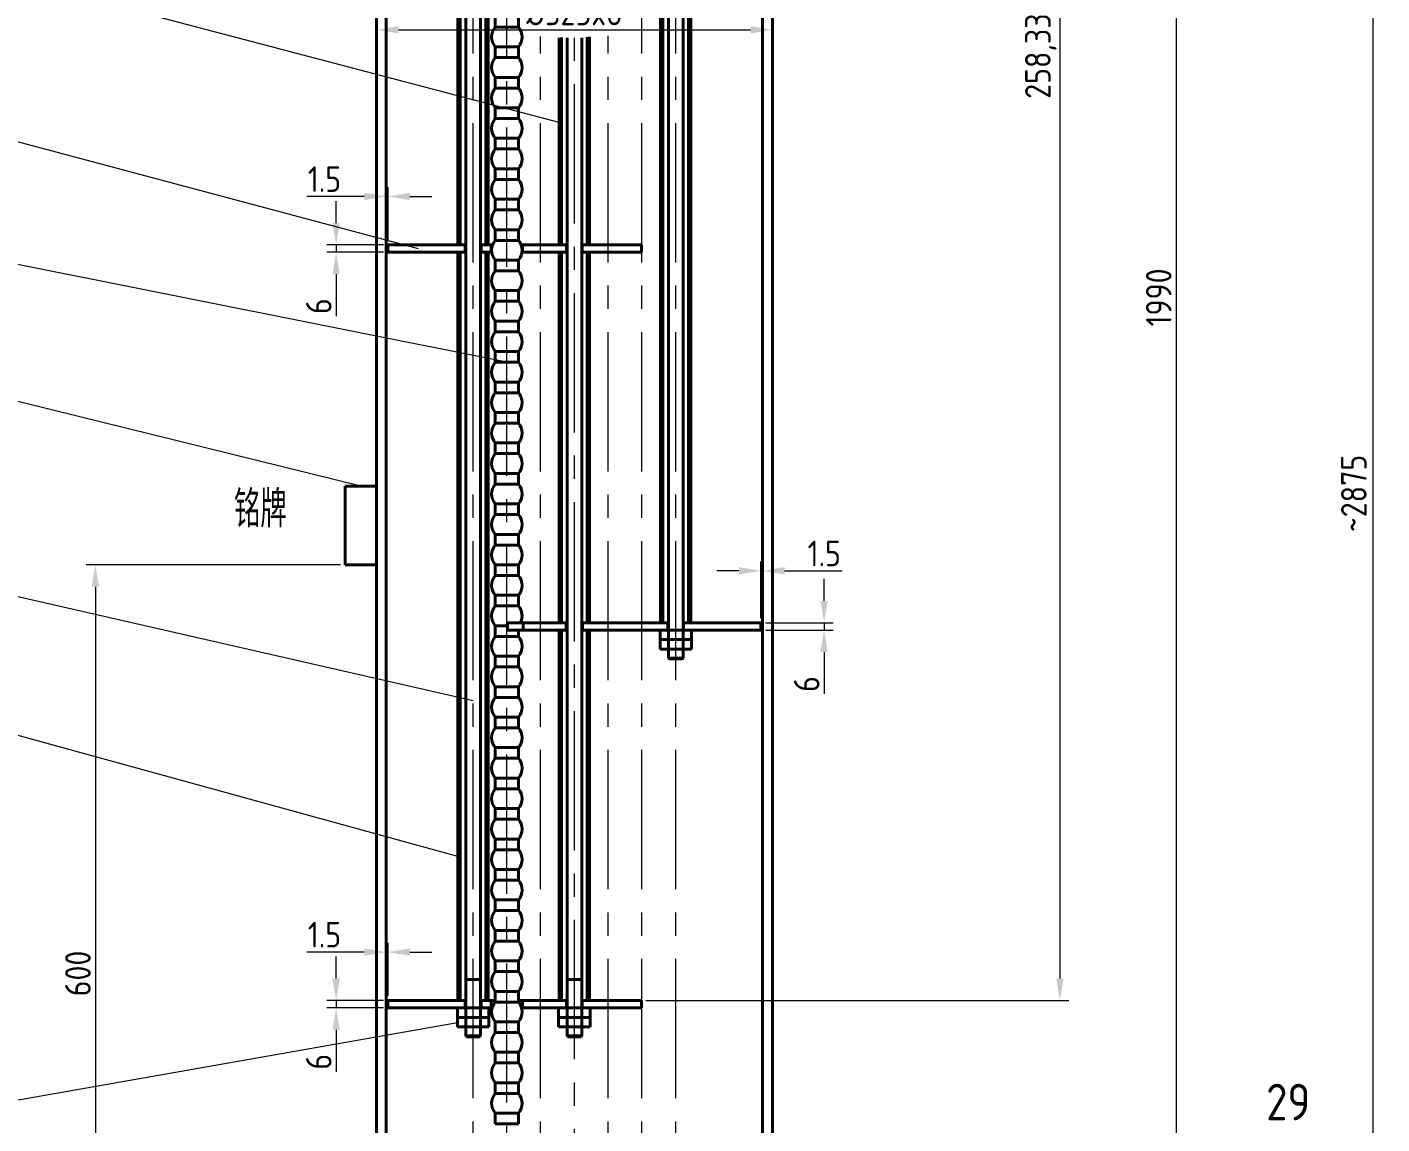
# Model space of a CAD drawing. Header units: millimetres. Extents: x -442207 to -224354, y 128709 to 249540.
# Drawn here: x -224838.4 to -224653, y 129141.4 to 129291.4 of the extents above; entities that cross this region are included whole.
import ezdxf

# ---------------------------------------------------------------- set-up
doc = ezdxf.new("R2010")
doc.units = ezdxf.units.MM
doc.linetypes.add('CENTER2', pattern=[28.575, 19.05, -3.175, 3.175, -3.175])
for name, color, linetype, lineweight in [('图层1', 7, 'Continuous', 40), ('图层2', 1, 'Continuous', 20), ('图层3', 3, 'Continuous', 20), ('图层4', 2, 'Continuous', 20), ('图层6', 4, 'CENTER2', 20)]:
    doc.layers.add(name, color=color, linetype=linetype, lineweight=lineweight)
doc.styles.add('工程字体', font='gbenor.shx', dxfattribs={"bigfont": 'gbcbig.shx'})
doc.dimstyles.new('直线$0', dxfattribs={"dimtxt": 3.5, "dimasz": 3, "dimexe": 1.25, "dimexo": 0.625, "dimtad": 1, "dimtxsty": '工程字体', "dimcen": 2.5, "dimclrd": 3, "dimclre": 3, "dimclrt": 2, "dimadec": 0, "dimazin": 0, "dimtfac": 1, "dimtmove": 0, "dimatfit": 3, "dimfxl": 0, "dimlwd": 13, "dimlwe": 13, "dimarcsym": 0})

# ---------------------------------------------------------------- blocks, each defined once
blk = doc.blocks.new('*D189')
at = {"layer": 'Defpoints', "color": 0}
for p in [(-224794.87, 129217.86), (-224829.04, 129106.11), (-224818.35, 129106.11)]:
    blk.add_point(p, dxfattribs=at)
at = {"layer": '图层1', "color": 3, "lineweight": 13}
for p, q in [((-224795.49, 129217.86), (-224830.29, 129217.86)), ((-224829.04, 129214.86), (-224829.04, 129109.11)), ((-224818.97, 129106.11), (-224830.29, 129106.11))]:
    blk.add_line(p, q, dxfattribs=at)
at = {"layer": '图层1', "color": 3}
for points in [[(-224829.54, 129214.86), (-224828.54, 129214.86), (-224829.04, 129217.86)], [(-224829.54, 129109.11), (-224828.54, 129109.11), (-224829.04, 129106.11)]]:
    blk.add_solid(points, dxfattribs=at)
at = {"layer": '图层1', "color": 2, "insert": (-224831.42, 129161.98), "char_height": 3.5, "attachment_point": 5, "rotation": 90, "style": '工程字体'}
blk.add_mtext('600', dxfattribs=at)
blk = doc.blocks.new('*D153')
at = {"layer": 'Defpoints', "color": 0}
for p in [(-224789.25, 129164.91), (-224789.25, 129158.28), (-224789, 129158.28)]:
    blk.add_point(p, dxfattribs=at)
at = {"layer": '图层1', "color": 3, "lineweight": 13}
for p, q in [((-224789.25, 129158.9), (-224789.25, 129166.16)), ((-224789, 129158.9), (-224789, 129166.16)), ((-224792.25, 129164.91), (-224800.13, 129164.91)), ((-224789, 129164.91), (-224789.25, 129164.91)), ((-224786, 129164.91), (-224783, 129164.91))]:
    blk.add_line(p, q, dxfattribs=at)
at = {"layer": '图层1', "color": 3}
for points in [[(-224792.25, 129165.41), (-224792.25, 129164.41), (-224789.25, 129164.91)], [(-224786, 129165.41), (-224786, 129164.41), (-224789, 129164.91)]]:
    blk.add_solid(points, dxfattribs=at)
at = {"layer": '图层1', "color": 2, "insert": (-224797.69, 129167.29), "char_height": 3.5, "attachment_point": 5, "style": '工程字体'}
blk.add_mtext('1.5', dxfattribs=at)
blk = doc.blocks.new('*D152')
at = {"layer": 'Defpoints', "color": 0}
for p in [(-224789, 129158.28), (-224796.1, 129157.28), (-224789, 129157.28)]:
    blk.add_point(p, dxfattribs=at)
at = {"layer": '图层1', "color": 3, "lineweight": 13}
for p, q in [((-224796.1, 129161.28), (-224796.1, 129164.28)), ((-224789.63, 129158.28), (-224797.35, 129158.28)), ((-224796.1, 129158.28), (-224796.1, 129157.28)), ((-224789.63, 129157.28), (-224797.35, 129157.28)), ((-224796.1, 129154.28), (-224796.1, 129148.54))]:
    blk.add_line(p, q, dxfattribs=at)
at = {"layer": '图层1', "color": 3}
for points in [[(-224796.6, 129161.28), (-224795.6, 129161.28), (-224796.1, 129158.28)], [(-224796.6, 129154.28), (-224795.6, 129154.28), (-224796.1, 129157.28)]]:
    blk.add_solid(points, dxfattribs=at)
at = {"layer": '图层1', "color": 2, "insert": (-224798.48, 129149.91), "char_height": 3.5, "attachment_point": 5, "rotation": 90, "style": '工程字体'}
blk.add_mtext('6', dxfattribs=at)
blk = doc.blocks.new('*D151')
at = {"layer": 'Defpoints', "color": 0}
for p in [(-224737.75, 129217.05), (-224738, 129209.94), (-224737.75, 129209.94)]:
    blk.add_point(p, dxfattribs=at)
at = {"layer": '图层1', "color": 3, "lineweight": 13}
for p, q in [((-224741, 129217.05), (-224744, 129217.05)), ((-224738, 129210.57), (-224738, 129218.3)), ((-224738, 129217.05), (-224737.75, 129217.05)), ((-224737.75, 129210.57), (-224737.75, 129218.3)), ((-224734.75, 129217.05), (-224726.88, 129217.05))]:
    blk.add_line(p, q, dxfattribs=at)
at = {"layer": '图层1', "color": 3}
for points in [[(-224741, 129217.55), (-224741, 129216.55), (-224738, 129217.05)], [(-224734.75, 129217.55), (-224734.75, 129216.55), (-224737.75, 129217.05)]]:
    blk.add_solid(points, dxfattribs=at)
at = {"layer": '图层1', "color": 2, "insert": (-224729.32, 129219.42), "char_height": 3.5, "attachment_point": 5, "style": '工程字体'}
blk.add_mtext('1.5', dxfattribs=at)
blk = doc.blocks.new('*D150')
at = {"layer": 'Defpoints', "color": 0}
for p in [(-224738, 129209.94), (-224738, 129208.94), (-224729.34, 129208.94)]:
    blk.add_point(p, dxfattribs=at)
at = {"layer": '图层1', "color": 3, "lineweight": 13}
for p, q in [((-224729.34, 129212.94), (-224729.34, 129215.94)), ((-224737.38, 129209.94), (-224728.09, 129209.94)), ((-224729.34, 129209.94), (-224729.34, 129208.94)), ((-224737.38, 129208.94), (-224728.09, 129208.94)), ((-224729.34, 129205.94), (-224729.34, 129200.21))]:
    blk.add_line(p, q, dxfattribs=at)
at = {"layer": '图层1', "color": 3}
for points in [[(-224729.84, 129212.94), (-224728.84, 129212.94), (-224729.34, 129209.94)], [(-224729.84, 129205.94), (-224728.84, 129205.94), (-224729.34, 129208.94)]]:
    blk.add_solid(points, dxfattribs=at)
at = {"layer": '图层1', "color": 2, "insert": (-224731.72, 129201.57), "char_height": 3.5, "attachment_point": 5, "rotation": 90, "style": '工程字体'}
blk.add_mtext('6', dxfattribs=at)
blk = doc.blocks.new('*D195')
at = {"layer": 'Defpoints', "color": 0}
for p in [(-224789, 129261.61), (-224796.1, 129260.61), (-224789, 129260.61)]:
    blk.add_point(p, dxfattribs=at)
at = {"layer": '图层1', "color": 3, "lineweight": 13}
for p, q in [((-224796.1, 129264.61), (-224796.1, 129267.61)), ((-224789.63, 129261.61), (-224797.35, 129261.61)), ((-224796.1, 129261.61), (-224796.1, 129260.61)), ((-224789.63, 129260.61), (-224797.35, 129260.61)), ((-224796.1, 129257.61), (-224796.1, 129251.87))]:
    blk.add_line(p, q, dxfattribs=at)
at = {"layer": '图层1', "color": 3}
for points in [[(-224796.6, 129264.61), (-224795.6, 129264.61), (-224796.1, 129261.61)], [(-224796.6, 129257.61), (-224795.6, 129257.61), (-224796.1, 129260.61)]]:
    blk.add_solid(points, dxfattribs=at)
at = {"layer": '图层1', "color": 2, "insert": (-224798.48, 129253.24), "char_height": 3.5, "attachment_point": 5, "rotation": 90, "style": '工程字体'}
blk.add_mtext('6', dxfattribs=at)
blk = doc.blocks.new('*D194')
at = {"layer": 'Defpoints', "color": 0}
for p in [(-224789.25, 129268.25), (-224789.25, 129261.61), (-224789, 129261.61)]:
    blk.add_point(p, dxfattribs=at)
at = {"layer": '图层1', "color": 3, "lineweight": 13}
for p, q in [((-224789.25, 129262.23), (-224789.25, 129269.5)), ((-224789, 129262.23), (-224789, 129269.5)), ((-224792.25, 129268.25), (-224800.13, 129268.25)), ((-224789, 129268.25), (-224789.25, 129268.25)), ((-224786, 129268.25), (-224783, 129268.25))]:
    blk.add_line(p, q, dxfattribs=at)
at = {"layer": '图层1', "color": 3}
for points in [[(-224792.25, 129268.75), (-224792.25, 129267.75), (-224789.25, 129268.25)], [(-224786, 129268.75), (-224786, 129267.75), (-224789, 129268.25)]]:
    blk.add_solid(points, dxfattribs=at)
at = {"layer": '图层1', "color": 2, "insert": (-224797.69, 129270.62), "char_height": 3.5, "attachment_point": 5, "style": '工程字体'}
blk.add_mtext('1.5', dxfattribs=at)
blk = doc.blocks.new('*D149')
at = {"layer": 'Defpoints', "color": 0}
for p in [(-224728.61, 129467.48), (-224679.93, 128987.78), (-224654.28, 128987.78)]:
    blk.add_point(p, dxfattribs=at)
at = {"layer": '图层1', "color": 3, "lineweight": 13}
for p, q in [((-224727.98, 129467.48), (-224653.03, 129467.48)), ((-224654.28, 129464.48), (-224654.28, 128990.78)), ((-224679.31, 128987.78), (-224653.03, 128987.78))]:
    blk.add_line(p, q, dxfattribs=at)
at = {"layer": '图层1', "color": 3}
for points in [[(-224654.78, 129464.48), (-224653.78, 129464.48), (-224654.28, 129467.48)], [(-224654.78, 128990.78), (-224653.78, 128990.78), (-224654.28, 128987.78)]]:
    blk.add_solid(points, dxfattribs=at)
at = {"layer": '图层1', "color": 2, "insert": (-224656.87, 129227.63), "char_height": 3.5, "attachment_point": 5, "rotation": 90, "style": '工程字体'}
blk.add_mtext('~2875', dxfattribs=at)
blk = doc.blocks.new('*D172')
at = {"layer": 'Defpoints', "color": 0}
for p in [(-224704.09, 129416.61), (-224754.34, 129158.28), (-224697.09, 129158.28)]:
    blk.add_point(p, dxfattribs=at)
at = {"layer": '图层1', "color": 3, "lineweight": 13}
for p, q in [((-224703.46, 129416.61), (-224695.84, 129416.61)), ((-224697.09, 129413.61), (-224697.09, 129161.28)), ((-224753.71, 129158.28), (-224695.84, 129158.28))]:
    blk.add_line(p, q, dxfattribs=at)
at = {"layer": '图层1', "color": 3}
for points in [[(-224697.59, 129413.61), (-224696.59, 129413.61), (-224697.09, 129416.61)], [(-224697.59, 129161.28), (-224696.59, 129161.28), (-224697.09, 129158.28)]]:
    blk.add_solid(points, dxfattribs=at)
at = {"layer": '图层1', "color": 2, "insert": (-224699.69, 129287.44), "char_height": 3.5, "attachment_point": 5, "rotation": 90, "style": '工程字体'}
blk.add_mtext('258,33', dxfattribs=at)
blk = doc.blocks.new('*D174')
at = {"layer": 'Defpoints', "color": 0}
for p in [(-224733.34, 129420.61), (-224733.34, 129088.28), (-224681.18, 129088.28)]:
    blk.add_point(p, dxfattribs=at)
at = {"layer": '图层1', "color": 3, "lineweight": 13}
for p, q in [((-224732.71, 129420.61), (-224679.93, 129420.61)), ((-224681.18, 129417.61), (-224681.18, 129091.28)), ((-224732.71, 129088.28), (-224679.93, 129088.28))]:
    blk.add_line(p, q, dxfattribs=at)
at = {"layer": '图层1', "color": 3}
for points in [[(-224681.68, 129417.61), (-224680.68, 129417.61), (-224681.18, 129420.61)], [(-224681.68, 129091.28), (-224680.68, 129091.28), (-224681.18, 129088.28)]]:
    blk.add_solid(points, dxfattribs=at)
at = {"layer": '图层1', "color": 2, "insert": (-224683.56, 129254.44), "char_height": 3.5, "attachment_point": 5, "rotation": 90, "style": '工程字体'}
blk.add_mtext('1990', dxfattribs=at)
blk = doc.blocks.new('*D173')
at = {"layer": 'Defpoints', "color": 0}
for p in [(-224790.59, 129291.04), (-224736.42, 129291.04), (-224736.42, 129291.04)]:
    blk.add_point(p, dxfattribs=at)
at = {"layer": '图层1', "color": 3, "lineweight": 13}
for p, q in [((-224790.59, 129291.66), (-224790.59, 129292.29)), ((-224736.42, 129291.66), (-224736.42, 129292.29)), ((-224787.59, 129291.04), (-224739.42, 129291.04))]:
    blk.add_line(p, q, dxfattribs=at)
at = {"layer": '图层1', "color": 3}
for points in [[(-224787.59, 129291.54), (-224787.59, 129290.54), (-224790.59, 129291.04)], [(-224739.42, 129291.54), (-224739.42, 129290.54), (-224736.42, 129291.04)]]:
    blk.add_solid(points, dxfattribs=at)
at = {"layer": '图层1', "color": 2, "insert": (-224763.5, 129293.41), "char_height": 3.5, "attachment_point": 5, "style": '工程字体'}
blk.add_mtext('%%C325x8', dxfattribs=at)

msp = doc.modelspace()

# ---------------------------------------------------------------- linework, layer by layer
at = {"layer": '图层1'}
for p, q in [((-224778.362, 129153.434), (-224778.362, 129418.275)), ((-224776.362, 129153.434), (-224776.362, 129418.275)), ((-224750.639, 129205.101), (-224750.639, 129418.275)), ((-224748.639, 129205.101), (-224748.639, 129418.275)), ((-224737.754, 129414.525), (-224737.754, 129094.359)), ((-224736.421, 129414.525), (-224736.421, 129094.359)), ((-224790.588, 129382.609), (-224790.588, 129112.442)), ((-224789.254, 129382.609), (-224789.254, 129112.442)), ((-224779.446, 129261.609), (-224779.446, 129312.275)), ((-224779.112, 129261.609), (-224779.112, 129312.275)), ((-224775.612, 129261.609), (-224775.612, 129312.275)), ((-224775.279, 129261.609), (-224775.279, 129312.275)), ((-224751.723, 129209.942), (-224751.723, 129312.275)), ((-224751.389, 129209.942), (-224751.389, 129312.275)), ((-224747.889, 129209.942), (-224747.889, 129312.275)), ((-224747.556, 129209.942), (-224747.556, 129312.275)), ((-224774.326, 129292.867), (-224774.326, 129291.408)), ((-224774.326, 129291.408), (-224771.159, 129291.408)), ((-224771.159, 129292.867), (-224771.159, 129291.408)), ((-224765.588, 129261.609), (-224765.588, 129289.93)), ((-224765.254, 129261.609), (-224765.254, 129289.99)), ((-224764.504, 129153.434), (-224764.504, 129289.93)), ((-224762.504, 129153.434), (-224762.504, 129289.96)), ((-224761.754, 129261.609), (-224761.754, 129290.02)), ((-224761.421, 129261.609), (-224761.421, 129290.08)), ((-224774.326, 129288.7), (-224774.326, 129287.241)), ((-224774.326, 129288.7), (-224771.159, 129288.7)), ((-224771.159, 129288.7), (-224771.159, 129287.241)), ((-224774.326, 129287.241), (-224771.159, 129287.241)), ((-224774.326, 129284.533), (-224774.326, 129283.075)), ((-224774.326, 129284.533), (-224771.159, 129284.533)), ((-224771.159, 129284.533), (-224771.159, 129283.075)), ((-224774.326, 129283.075), (-224771.159, 129283.075)), ((-224774.326, 129280.367), (-224774.326, 129278.908)), ((-224774.326, 129280.367), (-224771.159, 129280.367)), ((-224774.326, 129280.367), (-224771.159, 129280.367)), ((-224774.326, 129280.367), (-224774.326, 129278.908)), ((-224774.326, 129280.367), (-224771.159, 129280.367)), ((-224771.159, 129280.367), (-224771.159, 129278.908)), ((-224771.159, 129280.367), (-224771.159, 129278.908)), ((-224774.326, 129278.908), (-224771.159, 129278.908)), ((-224774.326, 129276.2), (-224771.159, 129276.2)), ((-224774.326, 129276.2), (-224774.326, 129274.741)), ((-224774.326, 129274.741), (-224771.159, 129274.741)), ((-224771.159, 129276.2), (-224771.159, 129274.741)), ((-224774.326, 129272.033), (-224774.326, 129270.575)), ((-224774.326, 129272.033), (-224771.159, 129272.033)), ((-224771.159, 129272.033), (-224771.159, 129270.575)), ((-224774.326, 129270.575), (-224771.159, 129270.575)), ((-224774.326, 129267.867), (-224771.159, 129267.867)), ((-224774.326, 129267.867), (-224774.326, 129266.408)), ((-224771.159, 129267.867), (-224771.159, 129266.408)), ((-224774.326, 129266.408), (-224771.159, 129266.408)), ((-224774.326, 129263.7), (-224771.159, 129263.7)), ((-224774.326, 129263.7), (-224774.326, 129262.241)), ((-224771.159, 129263.7), (-224771.159, 129262.241)), ((-224778.362, 129261.609), (-224789.004, 129261.609)), ((-224789.004, 129260.609), (-224789.004, 129261.609)), ((-224778.448, 129261.609), (-224778.448, 129260.609)), ((-224774.697, 129261.609), (-224776.362, 129261.609)), ((-224776.276, 129261.609), (-224776.276, 129260.609)), ((-224774.879, 129261.609), (-224774.879, 129260.609)), ((-224774.326, 129262.241), (-224771.159, 129262.241)), ((-224765.873, 129261.609), (-224770.788, 129261.609)), ((-224770.606, 129261.609), (-224770.606, 129260.609)), ((-224764.504, 129261.609), (-224765.873, 129261.609)), ((-224764.57, 129261.609), (-224764.57, 129260.609)), ((-224754.336, 129261.609), (-224762.504, 129261.609)), ((-224762.439, 129261.609), (-224762.439, 129260.609)), ((-224754.336, 129260.609), (-224754.336, 129261.609)), ((-224778.362, 129260.609), (-224789.004, 129260.609)), ((-224779.446, 129158.275), (-224779.446, 129260.609)), ((-224779.112, 129158.275), (-224779.112, 129260.609)), ((-224774.807, 129260.609), (-224776.362, 129260.609)), ((-224775.612, 129158.275), (-224775.612, 129260.609)), ((-224775.279, 129158.275), (-224775.279, 129260.609)), ((-224765.873, 129260.609), (-224770.678, 129260.609)), ((-224764.504, 129260.609), (-224765.873, 129260.609)), ((-224765.588, 129209.942), (-224765.588, 129260.609)), ((-224765.254, 129209.942), (-224765.254, 129260.609)), ((-224754.336, 129260.609), (-224762.504, 129260.609)), ((-224761.754, 129209.942), (-224761.754, 129260.609)), ((-224761.421, 129209.942), (-224761.421, 129260.609)), ((-224774.326, 129259.533), (-224771.159, 129259.533)), ((-224774.326, 129259.533), (-224774.326, 129258.075)), ((-224774.326, 129258.075), (-224771.159, 129258.075)), ((-224774.326, 129258.075), (-224771.159, 129258.075)), ((-224771.159, 129259.533), (-224771.159, 129258.075)), ((-224774.326, 129255.367), (-224771.159, 129255.367)), ((-224774.326, 129255.367), (-224774.326, 129253.908)), ((-224771.159, 129255.367), (-224771.159, 129253.908)), ((-224774.326, 129253.908), (-224771.159, 129253.908)), ((-224774.326, 129251.2), (-224771.159, 129251.2)), ((-224774.326, 129251.2), (-224774.326, 129249.741)), ((-224771.159, 129251.2), (-224771.159, 129249.741)), ((-224774.326, 129249.741), (-224771.159, 129249.741)), ((-224774.326, 129247.033), (-224771.159, 129247.033)), ((-224774.326, 129247.033), (-224774.326, 129245.575)), ((-224774.326, 129247.033), (-224771.159, 129247.033)), ((-224774.326, 129247.033), (-224771.159, 129247.033)), ((-224774.326, 129247.033), (-224774.326, 129245.575)), ((-224771.159, 129247.033), (-224771.159, 129245.575)), ((-224771.159, 129247.033), (-224771.159, 129245.575)), ((-224774.326, 129245.575), (-224771.159, 129245.575)), ((-224774.326, 129242.867), (-224774.326, 129241.408)), ((-224774.326, 129242.867), (-224771.159, 129242.867)), ((-224774.326, 129241.408), (-224771.159, 129241.408)), ((-224771.159, 129242.867), (-224771.159, 129241.408)), ((-224774.326, 129238.7), (-224771.159, 129238.7)), ((-224774.326, 129238.7), (-224774.326, 129237.241)), ((-224771.159, 129238.7), (-224771.159, 129237.241)), ((-224774.326, 129237.241), (-224771.159, 129237.241)), ((-224774.326, 129234.533), (-224774.326, 129233.075)), ((-224774.326, 129234.533), (-224771.159, 129234.533)), ((-224771.159, 129234.533), (-224771.159, 129233.075)), ((-224774.326, 129233.075), (-224771.159, 129233.075)), ((-224774.326, 129230.367), (-224774.326, 129228.908)), ((-224774.326, 129230.367), (-224771.159, 129230.367)), ((-224771.159, 129230.367), (-224771.159, 129228.908)), ((-224794.869, 129228.617), (-224790.588, 129228.617)), ((-224794.869, 129217.86), (-224794.869, 129228.617)), ((-224774.326, 129228.908), (-224771.159, 129228.908)), ((-224774.326, 129226.2), (-224774.326, 129224.741)), ((-224774.326, 129226.2), (-224771.159, 129226.2)), ((-224774.326, 129224.741), (-224771.159, 129224.741)), ((-224774.326, 129224.741), (-224771.159, 129224.741)), ((-224771.159, 129226.2), (-224771.159, 129224.741)), ((-224774.326, 129222.033), (-224774.326, 129220.575)), ((-224774.326, 129222.033), (-224771.159, 129222.033)), ((-224771.159, 129222.033), (-224771.159, 129220.575)), ((-224774.326, 129220.575), (-224771.159, 129220.575)), ((-224794.869, 129217.86), (-224790.588, 129217.86)), ((-224774.326, 129217.867), (-224774.326, 129216.408)), ((-224774.326, 129217.867), (-224771.159, 129217.867)), ((-224774.326, 129217.867), (-224771.159, 129217.867)), ((-224774.326, 129217.867), (-224774.326, 129216.408)), ((-224774.326, 129217.867), (-224771.159, 129217.867)), ((-224771.159, 129217.867), (-224771.159, 129216.408)), ((-224771.159, 129217.867), (-224771.159, 129216.408)), ((-224774.326, 129216.408), (-224771.159, 129216.408)), ((-224774.326, 129213.7), (-224771.159, 129213.7)), ((-224774.326, 129213.7), (-224774.326, 129212.241)), ((-224771.159, 129213.7), (-224771.159, 129212.241)), ((-224774.326, 129212.241), (-224771.159, 129212.241)), ((-224774.326, 129209.533), (-224774.326, 129208.075)), ((-224774.326, 129209.533), (-224772.669, 129209.533)), ((-224764.504, 129209.942), (-224772.669, 129209.942)), ((-224772.669, 129208.942), (-224772.669, 129209.942)), ((-224770.511, 129209.942), (-224770.511, 129208.942)), ((-224764.608, 129209.942), (-224764.608, 129208.942)), ((-224762.504, 129209.942), (-224750.639, 129209.942)), ((-224760.552, 129209.942), (-224762.504, 129209.942)), ((-224762.401, 129209.942), (-224762.401, 129208.942)), ((-224750.718, 129209.942), (-224750.718, 129208.942)), ((-224738.004, 129209.942), (-224748.639, 129209.942)), ((-224748.56, 129209.942), (-224748.56, 129208.942)), ((-224738.004, 129208.942), (-224738.004, 129209.942)), ((-224774.326, 129208.075), (-224771.159, 129208.075)), ((-224764.504, 129208.942), (-224772.669, 129208.942)), ((-224771.159, 129208.942), (-224771.159, 129208.075)), ((-224765.588, 129158.275), (-224765.588, 129208.942)), ((-224765.254, 129158.275), (-224765.254, 129208.942)), ((-224758.552, 129208.942), (-224762.504, 129208.942)), ((-224761.754, 129158.275), (-224761.754, 129208.942)), ((-224761.421, 129158.275), (-224761.421, 129208.942)), ((-224749.639, 129208.942), (-224758.552, 129208.942)), ((-224748.639, 129208.942), (-224752.008, 129208.942)), ((-224751.792, 129208.942), (-224751.792, 129206.904)), ((-224751.792, 129206.327), (-224751.792, 129208.365)), ((-224738.004, 129208.942), (-224749.639, 129208.942)), ((-224747.486, 129208.942), (-224747.486, 129206.904)), ((-224747.486, 129206.327), (-224747.486, 129208.365)), ((-224751.792, 129207.634), (-224747.486, 129207.634)), ((-224751.792, 129207.634), (-224747.486, 129207.634)), ((-224751.792, 129206.327), (-224747.486, 129206.327)), ((-224774.326, 129205.367), (-224771.159, 129205.367)), ((-224774.326, 129205.367), (-224774.326, 129203.908)), ((-224771.159, 129205.367), (-224771.159, 129203.908)), ((-224750.639, 129205.101), (-224750.547, 129204.99)), ((-224750.639, 129205.101), (-224748.639, 129205.101)), ((-224750.547, 129204.99), (-224749.639, 129204.99)), ((-224748.731, 129204.99), (-224749.639, 129204.99)), ((-224748.639, 129205.101), (-224748.731, 129204.99)), ((-224774.326, 129203.908), (-224771.159, 129203.908)), ((-224774.326, 129201.2), (-224771.159, 129201.2)), ((-224774.326, 129201.2), (-224774.326, 129199.741)), ((-224771.159, 129201.2), (-224771.159, 129199.741)), ((-224774.326, 129199.741), (-224771.159, 129199.741)), ((-224774.326, 129197.033), (-224771.159, 129197.033)), ((-224774.326, 129197.033), (-224774.326, 129195.575)), ((-224771.159, 129197.033), (-224771.159, 129195.575)), ((-224774.326, 129195.575), (-224771.159, 129195.575)), ((-224774.326, 129195.575), (-224771.159, 129195.575)), ((-224774.326, 129195.575), (-224771.159, 129195.575)), ((-224774.326, 129192.867), (-224771.159, 129192.867)), ((-224774.326, 129192.867), (-224774.326, 129191.408)), ((-224771.159, 129192.867), (-224771.159, 129191.408)), ((-224774.326, 129191.408), (-224771.159, 129191.408)), ((-224774.326, 129188.7), (-224771.159, 129188.7)), ((-224774.326, 129188.7), (-224774.326, 129187.241)), ((-224774.326, 129188.7), (-224771.159, 129188.7)), ((-224774.326, 129188.7), (-224771.159, 129188.7)), ((-224774.326, 129188.7), (-224774.326, 129187.241)), ((-224771.159, 129188.7), (-224771.159, 129187.241)), ((-224771.159, 129188.7), (-224771.159, 129187.241)), ((-224774.326, 129187.241), (-224771.159, 129187.241)), ((-224774.326, 129184.533), (-224774.326, 129183.075)), ((-224774.326, 129184.533), (-224771.159, 129184.533)), ((-224771.159, 129184.533), (-224771.159, 129183.075)), ((-224774.326, 129183.075), (-224771.159, 129183.075)), ((-224774.326, 129180.367), (-224771.159, 129180.367)), ((-224774.326, 129180.367), (-224774.326, 129178.908)), ((-224771.159, 129180.367), (-224771.159, 129178.908)), ((-224774.326, 129178.908), (-224771.159, 129178.908)), ((-224774.326, 129176.2), (-224774.326, 129174.741)), ((-224774.326, 129176.2), (-224771.159, 129176.2)), ((-224771.159, 129176.2), (-224771.159, 129174.741)), ((-224774.326, 129174.741), (-224771.159, 129174.741)), ((-224774.326, 129172.033), (-224774.326, 129170.575)), ((-224774.326, 129172.033), (-224771.159, 129172.033)), ((-224771.159, 129172.033), (-224771.159, 129170.575)), ((-224774.326, 129170.575), (-224771.159, 129170.575)), ((-224774.326, 129167.867), (-224774.326, 129166.408)), ((-224774.326, 129167.867), (-224771.159, 129167.867)), ((-224771.159, 129167.867), (-224771.159, 129166.408)), ((-224774.326, 129166.408), (-224771.159, 129166.408)), ((-224774.326, 129166.408), (-224771.159, 129166.408)), ((-224774.326, 129166.408), (-224771.159, 129166.408)), ((-224774.326, 129163.7), (-224774.326, 129162.241)), ((-224774.326, 129163.7), (-224771.159, 129163.7)), ((-224771.159, 129163.7), (-224771.159, 129162.241)), ((-224774.326, 129162.241), (-224771.159, 129162.241)), ((-224777.362, 129161.17), (-224778.362, 129161.17)), ((-224777.362, 129161.17), (-224776.362, 129161.17)), ((-224774.326, 129159.533), (-224774.326, 129158.075)), ((-224774.326, 129159.533), (-224771.159, 129159.533)), ((-224774.326, 129159.533), (-224771.159, 129159.533)), ((-224774.326, 129159.533), (-224774.326, 129158.075)), ((-224774.326, 129159.533), (-224771.159, 129159.533)), ((-224771.159, 129159.533), (-224771.159, 129158.075)), ((-224771.159, 129159.533), (-224771.159, 129158.075)), ((-224763.504, 129161.17), (-224764.504, 129161.17)), ((-224763.504, 129161.17), (-224762.504, 129161.17)), ((-224789.004, 129157.275), (-224789.004, 129158.275)), ((-224778.362, 129158.275), (-224789.004, 129158.275)), ((-224778.448, 129158.275), (-224778.448, 129157.275)), ((-224774.326, 129158.275), (-224776.362, 129158.275)), ((-224776.276, 129158.275), (-224776.276, 129157.275)), ((-224774.879, 129158.275), (-224774.879, 129157.275)), ((-224774.326, 129158.075), (-224771.159, 129158.075)), ((-224764.504, 129158.275), (-224771.159, 129158.275)), ((-224770.606, 129158.275), (-224770.606, 129157.275)), ((-224764.57, 129158.275), (-224764.57, 129157.275)), ((-224762.504, 129158.275), (-224754.336, 129158.275)), ((-224762.439, 129158.275), (-224762.439, 129157.275)), ((-224754.336, 129157.275), (-224754.336, 129158.275)), ((-224776.362, 129157.275), (-224789.004, 129157.275)), ((-224779.515, 129157.275), (-224779.515, 129155.237)), ((-224779.515, 129154.66), (-224779.515, 129156.698)), ((-224779.515, 129155.968), (-224775.209, 129155.968)), ((-224779.515, 129155.968), (-224775.209, 129155.968)), ((-224774.75, 129157.275), (-224776.362, 129157.275)), ((-224775.209, 129157.275), (-224775.209, 129155.237)), ((-224775.209, 129154.66), (-224775.209, 129156.698)), ((-224765.873, 129157.275), (-224770.734, 129157.275)), ((-224762.504, 129157.275), (-224765.873, 129157.275)), ((-224765.657, 129157.275), (-224765.657, 129155.237)), ((-224765.657, 129154.66), (-224765.657, 129156.698)), ((-224765.657, 129155.968), (-224761.351, 129155.968)), ((-224765.657, 129155.968), (-224761.351, 129155.968)), ((-224754.336, 129157.275), (-224762.504, 129157.275)), ((-224761.351, 129157.275), (-224761.351, 129155.237)), ((-224761.351, 129154.66), (-224761.351, 129156.698)), ((-224779.515, 129154.66), (-224775.209, 129154.66)), ((-224774.326, 129155.367), (-224771.159, 129155.367)), ((-224774.326, 129155.367), (-224774.326, 129153.908)), ((-224771.159, 129155.367), (-224771.159, 129153.908)), ((-224765.657, 129154.66), (-224761.351, 129154.66)), ((-224778.362, 129153.434), (-224778.27, 129153.324)), ((-224778.362, 129153.434), (-224776.362, 129153.434)), ((-224778.27, 129153.324), (-224777.362, 129153.324)), ((-224776.454, 129153.324), (-224777.362, 129153.324)), ((-224776.362, 129153.434), (-224776.454, 129153.324)), ((-224774.326, 129153.908), (-224771.159, 129153.908)), ((-224764.504, 129153.434), (-224762.504, 129153.434)), ((-224764.504, 129153.434), (-224764.412, 129153.324)), ((-224764.412, 129153.324), (-224763.504, 129153.324)), ((-224762.596, 129153.324), (-224763.504, 129153.324)), ((-224762.504, 129153.434), (-224762.596, 129153.324)), ((-224774.326, 129151.2), (-224774.326, 129149.741)), ((-224774.326, 129151.2), (-224771.159, 129151.2)), ((-224771.159, 129151.2), (-224771.159, 129149.741)), ((-224774.326, 129149.741), (-224771.159, 129149.741)), ((-224774.326, 129147.033), (-224771.159, 129147.033)), ((-224774.326, 129147.033), (-224774.326, 129145.575)), ((-224771.159, 129147.033), (-224771.159, 129145.575)), ((-224774.326, 129145.575), (-224771.159, 129145.575)), ((-224774.326, 129142.867), (-224771.159, 129142.867)), ((-224774.326, 129142.867), (-224774.326, 129141.408)), ((-224771.159, 129142.867), (-224771.159, 129141.408)), ((-224774.326, 129141.408), (-224771.159, 129141.408))]:
    msp.add_line(p, q, dxfattribs=at)
for centre, start, end in [((-224772.742, 129290.054), 139.4642, 220.5358), ((-224772.742, 129290.054), 319.4642, 40.5358), ((-224772.742, 129285.887), 139.4642, 220.5358), ((-224772.742, 129285.887), 319.4642, 40.5358), ((-224772.742, 129281.721), 139.4642, 220.5358), ((-224772.742, 129281.721), 319.4642, 40.5358), ((-224772.742, 129277.554), 139.4642, 220.5358), ((-224772.742, 129277.554), 319.4642, 40.5358), ((-224772.742, 129273.387), 139.4642, 220.5358), ((-224772.742, 129273.387), 319.4642, 40.5358), ((-224772.742, 129269.221), 139.4642, 220.5358), ((-224772.742, 129269.221), 319.4642, 40.5358), ((-224772.742, 129265.054), 139.4642, 220.5358), ((-224772.742, 129265.054), 319.4642, 40.5358), ((-224772.742, 129260.887), 139.4642, 220.5358), ((-224772.742, 129260.887), 319.4642, 40.5358), ((-224772.742, 129256.721), 139.4642, 220.5358), ((-224772.742, 129256.721), 319.4642, 40.5358), ((-224772.742, 129252.554), 139.4642, 220.5358), ((-224772.742, 129252.554), 319.4642, 40.5358), ((-224772.742, 129248.387), 139.4642, 220.5358), ((-224772.742, 129248.387), 319.4642, 40.5358), ((-224772.742, 129244.221), 139.4642, 220.5358), ((-224772.742, 129244.221), 319.4642, 40.5358), ((-224772.742, 129240.054), 139.4642, 220.5358), ((-224772.742, 129240.054), 319.4642, 40.5358), ((-224772.742, 129235.887), 139.4642, 220.5358), ((-224772.742, 129235.887), 319.4642, 40.5358), ((-224772.742, 129231.721), 139.4642, 220.5358), ((-224772.742, 129231.721), 319.4642, 40.5358), ((-224772.742, 129227.554), 139.4642, 220.5358), ((-224772.742, 129227.554), 319.4642, 40.5358), ((-224772.742, 129223.387), 139.4642, 220.5358), ((-224772.742, 129223.387), 319.4642, 40.5358), ((-224772.742, 129219.221), 139.4642, 220.5358), ((-224772.742, 129219.221), 319.4642, 40.5358), ((-224772.742, 129215.054), 139.4642, 220.5358), ((-224772.742, 129215.054), 319.4642, 40.5358), ((-224772.742, 129210.887), 139.4642, 220.5358), ((-224772.742, 129210.887), 333.01345, 40.5358), ((-224772.742, 129206.721), 139.4642, 220.5358), ((-224772.742, 129206.721), 319.4642, 40.5358), ((-224772.742, 129202.554), 139.4642, 220.5358), ((-224772.742, 129202.554), 319.4642, 40.5358), ((-224772.742, 129198.387), 139.4642, 220.5358), ((-224772.742, 129198.387), 319.4642, 40.5358), ((-224772.742, 129194.221), 139.4642, 220.5358), ((-224772.742, 129194.221), 319.4642, 40.5358), ((-224772.742, 129190.054), 139.4642, 220.5358), ((-224772.742, 129190.054), 319.4642, 40.5358), ((-224772.742, 129185.887), 139.4642, 220.5358), ((-224772.742, 129185.887), 319.4642, 40.5358), ((-224772.742, 129181.721), 139.4642, 220.5358), ((-224772.742, 129181.721), 319.4642, 40.5358), ((-224772.742, 129177.554), 139.4642, 220.5358), ((-224772.742, 129177.554), 319.4642, 40.5358), ((-224772.742, 129173.387), 139.4642, 220.5358), ((-224772.742, 129173.387), 319.4642, 40.5358), ((-224772.742, 129169.221), 139.4642, 220.5358), ((-224772.742, 129169.221), 319.4642, 40.5358), ((-224772.742, 129165.054), 139.4642, 220.5358), ((-224772.742, 129165.054), 319.4642, 40.5358), ((-224772.742, 129160.887), 139.4642, 220.5358), ((-224772.742, 129160.887), 319.4642, 40.5358), ((-224772.742, 129156.721), 139.4642, 220.5358), ((-224772.742, 129156.721), 319.4642, 40.5358), ((-224772.742, 129152.554), 139.4642, 220.5358), ((-224772.742, 129152.554), 319.4642, 40.5358), ((-224772.742, 129148.387), 139.4642, 220.5358), ((-224772.742, 129148.387), 319.4642, 40.5358), ((-224772.742, 129144.221), 139.4642, 220.5358), ((-224772.742, 129144.221), 319.4642, 40.5358)]:
    msp.add_arc(centre, 2.083, start, end, dxfattribs=at)
at = {"layer": '图层2'}
for p, q in [((-224750.547, 129204.99), (-224750.547, 129206.327)), ((-224748.731, 129204.99), (-224748.731, 129206.327)), ((-224778.27, 129157.275), (-224778.27, 129161.17)), ((-224776.454, 129157.275), (-224776.454, 129161.17)), ((-224764.412, 129157.275), (-224764.412, 129161.17)), ((-224762.596, 129157.275), (-224762.596, 129161.17)), ((-224778.27, 129153.324), (-224778.27, 129154.66)), ((-224776.454, 129153.324), (-224776.454, 129154.66)), ((-224764.412, 129153.324), (-224764.412, 129154.66)), ((-224762.596, 129153.324), (-224762.596, 129154.66))]:
    msp.add_line(p, q, dxfattribs=at)
at = {"layer": '图层3'}
for p, q in [((-224765.588, 129278.378), (-224855.435, 129302.002)), ((-224784.839, 129261.096), (-224855.435, 129279.932)), ((-224772.742, 129245.575), (-224855.435, 129262.104)), ((-224792.728, 129228.617), (-224855.435, 129244.081)), ((-224777.362, 129199.275), (-224855.435, 129217.066)), ((-224779.446, 129177.979), (-224855.435, 129198.889)), ((-224779.515, 129155.237), (-224855.435, 129141.846))]:
    msp.add_line(p, q, dxfattribs=at)
at = {"layer": '图层6'}
for p, q in [((-224777.362, 129087.775), (-224777.362, 129421.486)), ((-224772.742, 129087.164), (-224772.742, 129421.486)), ((-224754.261, 129087.775), (-224754.261, 129421.668)), ((-224749.639, 129087.775), (-224749.639, 129421.668)), ((-224768.122, 129087.775), (-224768.122, 129290.11)), ((-224763.504, 129035.948), (-224763.504, 129290.289)), ((-224758.883, 129087.775), (-224758.883, 129290.195))]:
    msp.add_line(p, q, dxfattribs=at)

# ---------------------------------------------------------------- texts
at = {"layer": '图层1', "style": '工程字体'}
msp.add_text('29', height=5, dxfattribs=at).set_placement((-224668.862, 129141.894))
at = {"layer": '图层4', "style": '工程字体'}
msp.add_text('铭牌', height=5, dxfattribs=at).set_placement((-224810.068, 129223))

# ---------------------------------------------------------------- dimensions: what is measured, and where the dimension line sits
at = {"layer": '图层1'}
for base, p1, p2, text, picture, middle in [((-224654.281, 128987.775), (-224728.61, 129467.484), (-224679.93, 128987.775), '~2875', '*D149', (-224656.874, 129227.629)), ((-224796.103, 129260.609), (-224789.004, 129261.609), (-224789.004, 129260.609), '6', '*D195', (-224798.478, 129253.241)), ((-224829.045, 129106.109), (-224794.869, 129217.86), (-224818.348, 129106.109), '600', '*D189', (-224831.42, 129161.984)), ((-224729.345, 129208.942), (-224738.004, 129209.942), (-224738.004, 129208.942), '6', '*D150', (-224731.72, 129201.574)), ((-224796.103, 129157.275), (-224789.004, 129158.275), (-224789.004, 129157.275), '6', '*D152', (-224798.478, 129149.907))]:
    dim = msp.add_linear_dim(base=base, p1=p1, p2=p2, angle=90, text=text, dimstyle='直线$0', dxfattribs=at)
    dim.commit()
    dim.dimension.update_dxf_attribs({"geometry": picture, "text_midpoint": middle})
dim = msp.add_linear_dim(base=(-224681.18, 129088.275), p1=(-224733.336, 129420.609), p2=(-224733.336, 129088.275), angle=90, text='1990', dimstyle='直线$0', dxfattribs=at)
dim.commit()
dim.dimension.update_dxf_attribs({"geometry": '*D174', "text_midpoint": (-224681.18, 129254.442), "dimtype": 160})
dim = msp.add_linear_dim(base=(-224697.091, 129158.275), p1=(-224704.086, 129416.609), p2=(-224754.336, 129158.275), angle=90, dimstyle='直线$0', dxfattribs=at)
dim.commit()
dim.dimension.update_dxf_attribs({"geometry": '*D172', "text_midpoint": (-224699.685, 129287.442)})
for base, p1, p2, text, picture, middle in [((-224736.421, 129291.035), (-224790.588, 129291.035), (-224736.421, 129291.035), '%%C325x8', '*D173', (-224763.504, 129293.41)), ((-224789.254, 129268.246), (-224789.004, 129261.609), (-224789.254, 129261.609), '1.5', '*D194', (-224797.69, 129270.621)), ((-224789.254, 129164.913), (-224789.004, 129158.275), (-224789.254, 129158.275), '1.5', '*D153', (-224797.69, 129167.288))]:
    dim = msp.add_linear_dim(base=base, p1=p1, p2=p2, text=text, dimstyle='直线$0', dxfattribs=at)
    dim.commit()
    dim.dimension.update_dxf_attribs({"geometry": picture, "text_midpoint": middle})
dim = msp.add_linear_dim(base=(-224737.754, 129217.05), p1=(-224738.004, 129209.942), p2=(-224737.754, 129209.942), text='1.5', dimstyle='直线$0', dxfattribs=at)
dim.commit()
dim.dimension.update_dxf_attribs({"geometry": '*D151', "text_midpoint": (-224729.319, 129217.05), "dimtype": 160})

doc.saveas('drawing.dxf')
